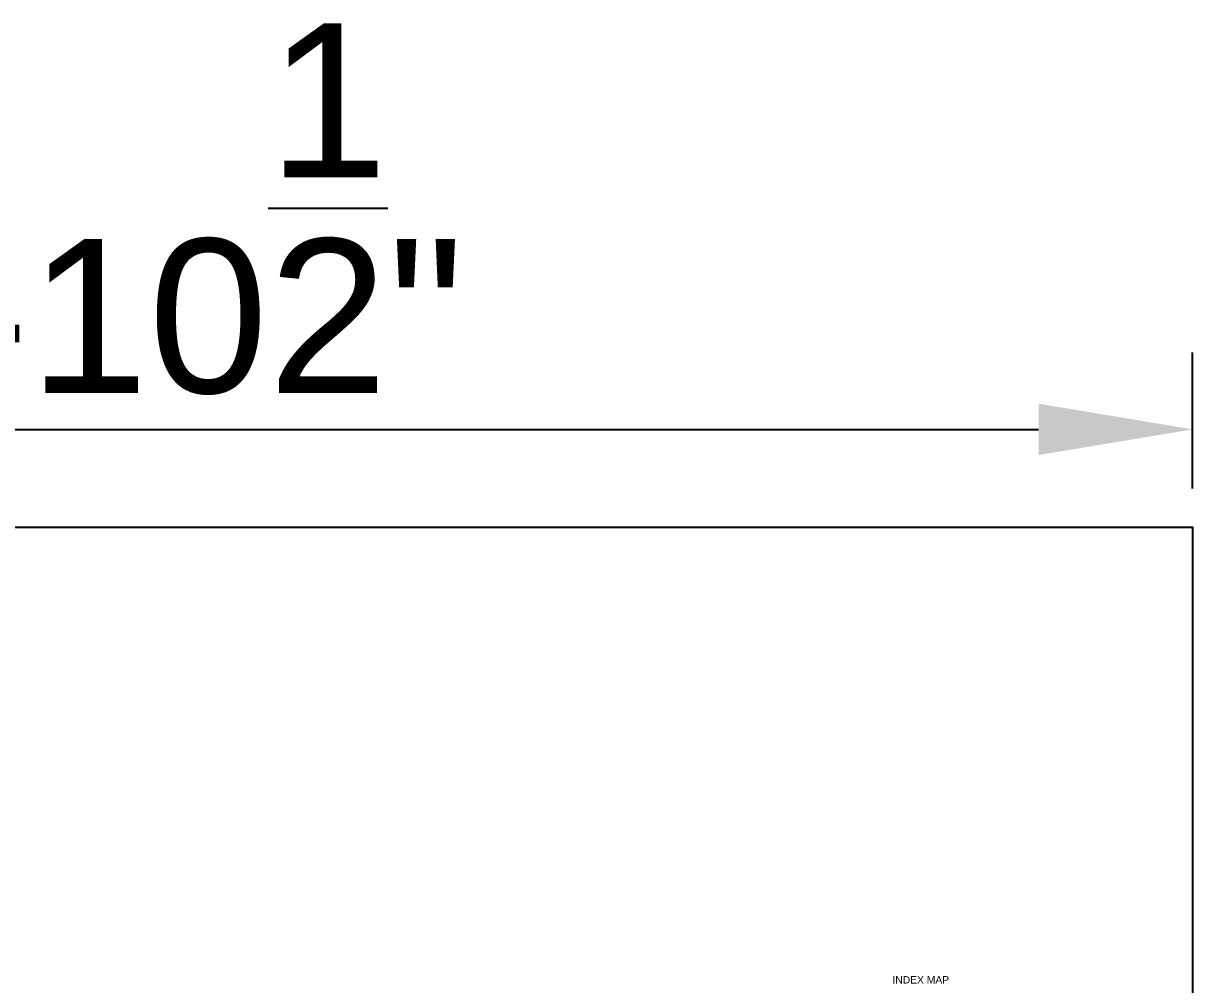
# Model space of a CAD drawing. Header units: millimetres. Extents: x -419 to 20046, y -14642 to 2638.
# Drawn here: x 3698.45 to 3717.43, y 927.48 to 943.09 of the extents above; entities that cross this region are included whole.
import ezdxf

# ---------------------------------------------------------------- set-up
doc = ezdxf.new("R2010")
doc.units = ezdxf.units.MM
doc.layers.add('PDF10_TEXT', color=7, linetype='Continuous')
doc.styles.add('PDF Arial', font='arial.ttf')
doc.styles.get("Standard").update_dxf_attribs({"font": 'arial.ttf'})
doc.dimstyles.new('cad-block.com', dxfattribs={"dimtxt": 2.5, "dimasz": 2.5, "dimexe": 1.25, "dimexo": 0.625, "dimtad": 1, "dimlunit": 4, "dimtxsty": 'Standard', "dimcen": 2.5, "dimadec": 0, "dimazin": 0, "dimtfac": 1, "dimtmove": 0, "dimatfit": 3, "dimfxl": 1, "dimarcsym": 0})

# ---------------------------------------------------------------- blocks, each defined once
blk = doc.blocks.new('*D23')
at = {"color": 0, "lineweight": -2, "transparency": 16777216}
for p, q in [((3682.943, 935.537), (3682.943, 937.749)), ((3717.427, 935.537), (3717.427, 937.749)), ((3685.443, 936.499), (3714.927, 936.499))]:
    blk.add_line(p, q, dxfattribs=at)
at = {"color": 0, "transparency": 16777216}
for points in [[(3685.443, 936.916), (3685.443, 936.083), (3682.943, 936.499)], [(3714.927, 936.916), (3714.927, 936.083), (3717.427, 936.499)]]:
    blk.add_solid(points, dxfattribs=at)
at = {"layer": 'Defpoints', "color": 0, "transparency": 16777216}
for p in [(3717.427, 936.499), (3682.943, 934.912), (3717.427, 934.912)]:
    blk.add_point(p, dxfattribs=at)
at = {"color": 0, "transparency": 16777216, "insert": (3700.185, 940.073), "char_height": 2.5, "attachment_point": 5}
blk.add_mtext('2\'-10{\\H1x;\\S1/2;}"', dxfattribs=at)

msp = doc.modelspace()

# ---------------------------------------------------------------- linework, layer by layer
at = {"color": 1}
msp.add_lwpolyline([(3682.943, 934.912), (3717.427, 934.912), (3717.427, 911.911), (3682.943, 911.911)], close=True, dxfattribs=at)

# ---------------------------------------------------------------- texts
at = {"layer": 'PDF10_TEXT', "insert": (3712.554, 927.502), "char_height": 0.12, "attachment_point": 7, "style": 'PDF Arial'}
msp.add_mtext('INDEX MAP', dxfattribs=at)

# ---------------------------------------------------------------- dimensions: what is measured, and where the dimension line sits
at = {"color": 1}
dim = msp.add_linear_dim(base=(3717.427, 936.499), p1=(3682.943, 934.912), p2=(3717.427, 934.912), dimstyle='cad-block.com', dxfattribs=at)
dim.commit()
dim.dimension.update_dxf_attribs({"geometry": '*D23', "text_midpoint": (3700.185, 940.073)})

doc.saveas('drawing.dxf')
